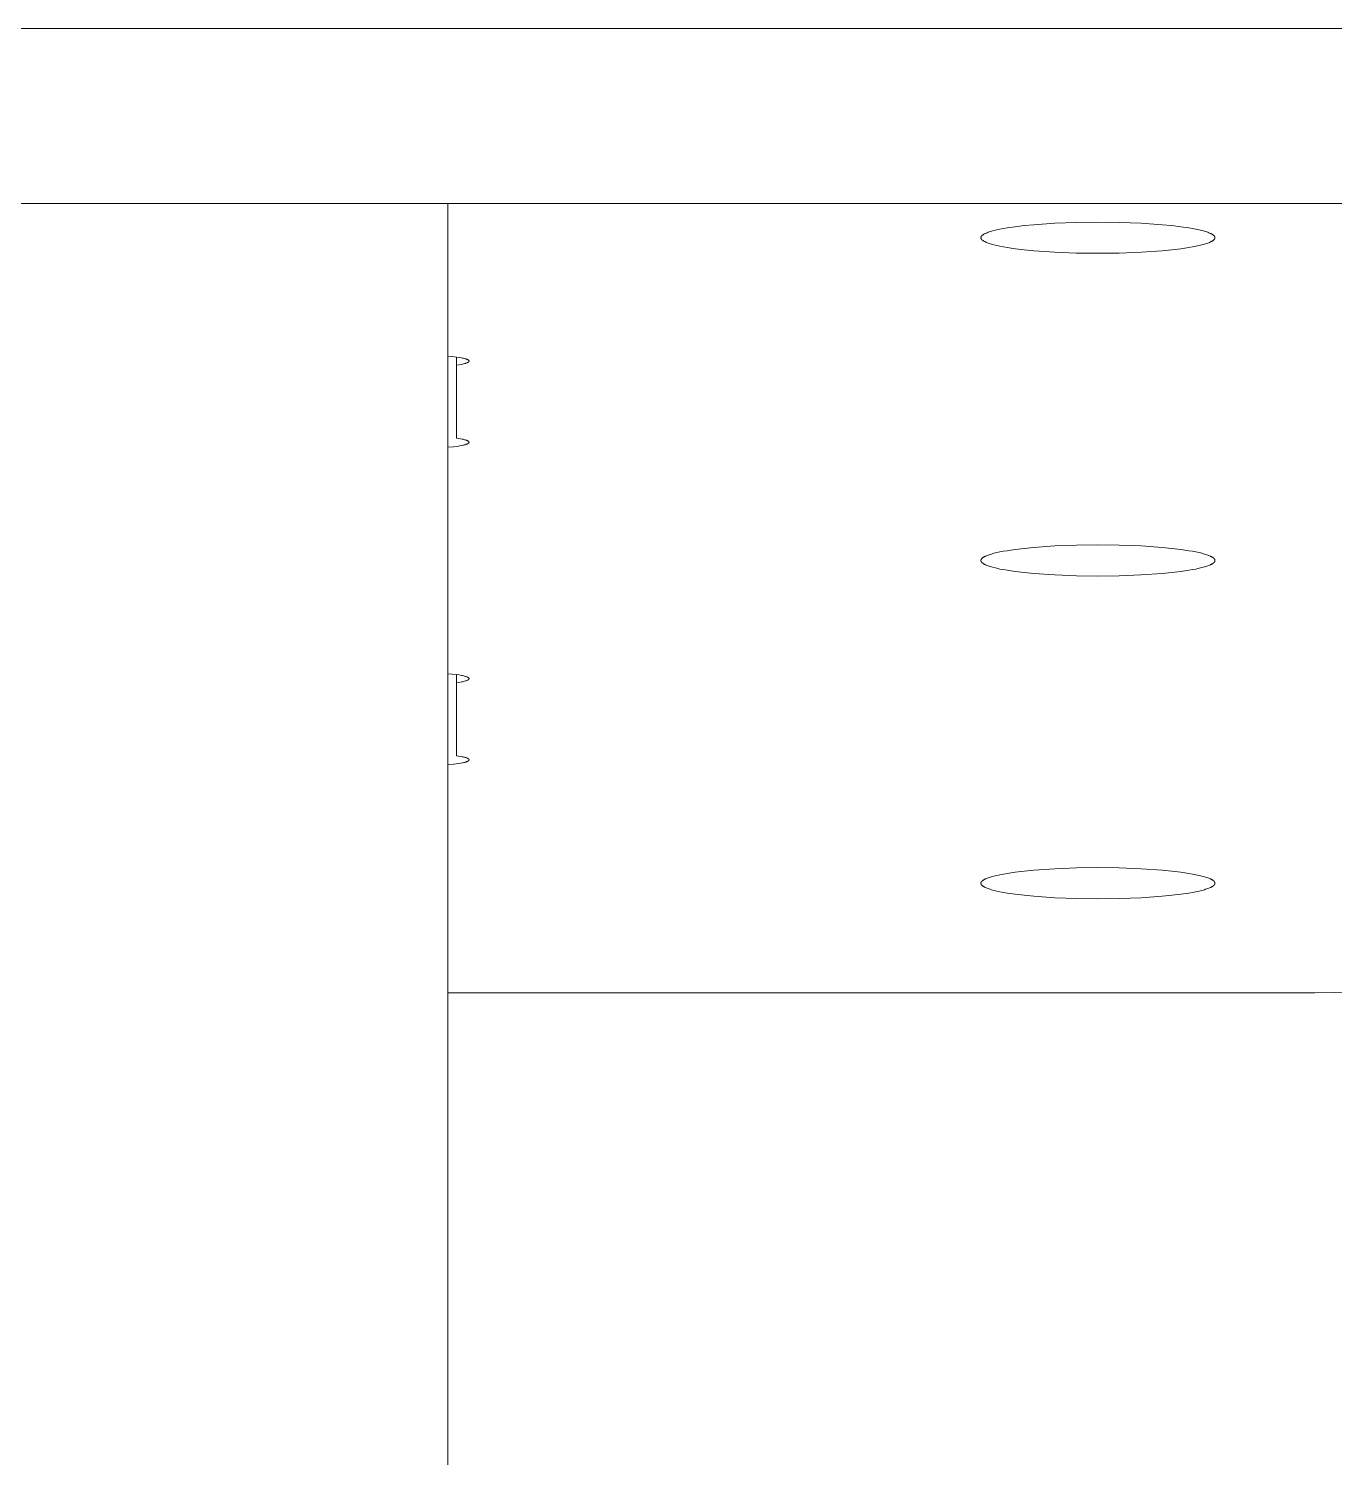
# Model space of a CAD drawing. Header units: millimetres. Extents: x -213 to 4577, y -424 to 2634.
# Drawn here: x 1871.25 to 1901.38, y 150.98 to 183.95 of the extents above; entities that cross this region are included whole.
import ezdxf

# ---------------------------------------------------------------- set-up
doc = ezdxf.new("R2010")
doc.units = ezdxf.units.MM
doc.layers.add('ZANO_R', color=7, linetype='Continuous', lineweight=0)

msp = doc.modelspace()

# ---------------------------------------------------------------- linework, layer by layer
at = {"layer": 'ZANO_R'}
for p, q in [((1905.921, 183.946), (1845.921, 183.946)), ((1905.921, 179.91), (1845.921, 179.91)), ((1880.921, 179.91), (1880.921, -199.68)), ((1893.825, 179.347), (1893.74, 179.333)), ((1894.012, 179.375), (1893.825, 179.347)), ((1894.219, 179.4), (1894.012, 179.375)), ((1894.444, 179.421), (1894.219, 179.4)), ((1894.927, 179.455), (1894.444, 179.421)), ((1895.43, 179.474), (1894.927, 179.455)), ((1895.921, 179.48), (1895.43, 179.474)), ((1896.412, 179.474), (1895.921, 179.48)), ((1896.915, 179.455), (1896.412, 179.474)), ((1897.399, 179.421), (1896.915, 179.455)), ((1897.623, 179.4), (1897.399, 179.421)), ((1897.83, 179.375), (1897.623, 179.4)), ((1898.017, 179.347), (1897.83, 179.375)), ((1898.102, 179.333), (1898.017, 179.347)), ((1893.222, 179.129), (1893.221, 179.127)), ((1893.221, 179.127), (1893.221, 179.125)), ((1893.221, 179.125), (1893.221, 179.123)), ((1893.221, 179.123), (1893.221, 179.121)), ((1893.221, 179.121), (1893.221, 179.119)), ((1893.221, 179.119), (1893.221, 179.117)), ((1893.221, 179.117), (1893.221, 179.115)), ((1893.221, 179.115), (1893.222, 179.113)), ((1893.223, 179.133), (1893.222, 179.131)), ((1893.222, 179.131), (1893.222, 179.129)), ((1893.222, 179.113), (1893.222, 179.111)), ((1893.222, 179.111), (1893.223, 179.109)), ((1893.224, 179.137), (1893.223, 179.135)), ((1893.223, 179.135), (1893.223, 179.133)), ((1893.223, 179.109), (1893.223, 179.107)), ((1893.223, 179.107), (1893.224, 179.105)), ((1893.225, 179.139), (1893.224, 179.137)), ((1893.224, 179.105), (1893.225, 179.103)), ((1893.226, 179.143), (1893.225, 179.141)), ((1893.225, 179.141), (1893.225, 179.139)), ((1893.225, 179.103), (1893.225, 179.101)), ((1893.225, 179.101), (1893.226, 179.099)), ((1893.227, 179.145), (1893.226, 179.143)), ((1893.226, 179.099), (1893.227, 179.097)), ((1893.228, 179.147), (1893.227, 179.145)), ((1893.227, 179.097), (1893.228, 179.095)), ((1893.229, 179.149), (1893.228, 179.147)), ((1893.228, 179.095), (1893.229, 179.093)), ((1893.231, 179.151), (1893.229, 179.149)), ((1893.229, 179.093), (1893.231, 179.091)), ((1893.232, 179.153), (1893.231, 179.151)), ((1893.231, 179.091), (1893.232, 179.089)), ((1893.233, 179.155), (1893.232, 179.153)), ((1893.232, 179.089), (1893.233, 179.087)), ((1893.235, 179.157), (1893.233, 179.155)), ((1893.233, 179.087), (1893.235, 179.085)), ((1893.237, 179.159), (1893.235, 179.157)), ((1893.235, 179.085), (1893.237, 179.082)), ((1893.238, 179.161), (1893.237, 179.159)), ((1893.237, 179.082), (1893.238, 179.08)), ((1893.24, 179.163), (1893.238, 179.161)), ((1893.238, 179.08), (1893.24, 179.078)), ((1893.242, 179.165), (1893.24, 179.163)), ((1893.24, 179.078), (1893.242, 179.076)), ((1893.244, 179.168), (1893.242, 179.165)), ((1893.242, 179.076), (1893.244, 179.074)), ((1893.246, 179.17), (1893.244, 179.168)), ((1893.244, 179.074), (1893.246, 179.072)), ((1893.248, 179.172), (1893.246, 179.17)), ((1893.246, 179.072), (1893.248, 179.07)), ((1893.251, 179.174), (1893.248, 179.172)), ((1893.248, 179.07), (1893.251, 179.068)), ((1893.253, 179.176), (1893.251, 179.174)), ((1893.251, 179.068), (1893.253, 179.066)), ((1893.255, 179.178), (1893.253, 179.176)), ((1893.253, 179.066), (1893.255, 179.064)), ((1893.258, 179.18), (1893.255, 179.178)), ((1893.255, 179.064), (1893.258, 179.062)), ((1893.261, 179.182), (1893.258, 179.18)), ((1893.258, 179.062), (1893.261, 179.06)), ((1893.266, 179.186), (1893.261, 179.182)), ((1893.261, 179.06), (1893.266, 179.056)), ((1893.272, 179.19), (1893.266, 179.186)), ((1893.266, 179.056), (1893.272, 179.051)), ((1893.279, 179.195), (1893.272, 179.19)), ((1893.272, 179.051), (1893.279, 179.047)), ((1893.285, 179.199), (1893.279, 179.195)), ((1893.279, 179.047), (1893.285, 179.043)), ((1893.293, 179.203), (1893.285, 179.199)), ((1893.285, 179.043), (1893.293, 179.039)), ((1893.3, 179.207), (1893.293, 179.203)), ((1893.293, 179.039), (1893.3, 179.035)), ((1893.308, 179.211), (1893.3, 179.207)), ((1893.3, 179.035), (1893.308, 179.03)), ((1893.317, 179.215), (1893.308, 179.211)), ((1893.308, 179.03), (1893.317, 179.026)), ((1893.325, 179.22), (1893.317, 179.215)), ((1893.317, 179.026), (1893.325, 179.022)), ((1893.344, 179.228), (1893.325, 179.22)), ((1893.325, 179.022), (1893.344, 179.014)), ((1893.365, 179.236), (1893.344, 179.228)), ((1893.387, 179.245), (1893.365, 179.236)), ((1893.411, 179.253), (1893.387, 179.245)), ((1893.436, 179.261), (1893.411, 179.253)), ((1893.463, 179.27), (1893.436, 179.261)), ((1893.523, 179.286), (1893.463, 179.27)), ((1893.589, 179.302), (1893.523, 179.286)), ((1893.661, 179.317), (1893.589, 179.302)), ((1893.74, 179.333), (1893.661, 179.317)), ((1898.181, 179.317), (1898.102, 179.333)), ((1898.253, 179.302), (1898.181, 179.317)), ((1898.319, 179.286), (1898.253, 179.302)), ((1898.379, 179.27), (1898.319, 179.286)), ((1898.406, 179.261), (1898.379, 179.27)), ((1898.432, 179.253), (1898.406, 179.261)), ((1898.455, 179.245), (1898.432, 179.253)), ((1898.478, 179.236), (1898.455, 179.245)), ((1898.498, 179.228), (1898.478, 179.236)), ((1898.517, 179.22), (1898.498, 179.228)), ((1898.498, 179.014), (1898.517, 179.022)), ((1898.526, 179.215), (1898.517, 179.22)), ((1898.517, 179.022), (1898.526, 179.026)), ((1898.534, 179.211), (1898.526, 179.215)), ((1898.526, 179.026), (1898.534, 179.03)), ((1898.542, 179.207), (1898.534, 179.211)), ((1898.534, 179.03), (1898.542, 179.035)), ((1898.55, 179.203), (1898.542, 179.207)), ((1898.542, 179.035), (1898.55, 179.039)), ((1898.557, 179.199), (1898.55, 179.203)), ((1898.55, 179.039), (1898.557, 179.043)), ((1898.564, 179.195), (1898.557, 179.199)), ((1898.557, 179.043), (1898.564, 179.047)), ((1898.57, 179.19), (1898.564, 179.195)), ((1898.564, 179.047), (1898.57, 179.051)), ((1898.576, 179.186), (1898.57, 179.19)), ((1898.57, 179.051), (1898.576, 179.056)), ((1898.582, 179.182), (1898.576, 179.186)), ((1898.576, 179.056), (1898.582, 179.06)), ((1898.584, 179.18), (1898.582, 179.182)), ((1898.582, 179.06), (1898.584, 179.062)), ((1898.587, 179.178), (1898.584, 179.18)), ((1898.584, 179.062), (1898.587, 179.064)), ((1898.589, 179.176), (1898.587, 179.178)), ((1898.587, 179.064), (1898.589, 179.066)), ((1898.592, 179.174), (1898.589, 179.176)), ((1898.589, 179.066), (1898.592, 179.068)), ((1898.594, 179.172), (1898.592, 179.174)), ((1898.592, 179.068), (1898.594, 179.07)), ((1898.596, 179.17), (1898.594, 179.172)), ((1898.594, 179.07), (1898.596, 179.072)), ((1898.598, 179.168), (1898.596, 179.17)), ((1898.596, 179.072), (1898.598, 179.074)), ((1898.6, 179.165), (1898.598, 179.168)), ((1898.598, 179.074), (1898.6, 179.076)), ((1898.602, 179.163), (1898.6, 179.165)), ((1898.6, 179.076), (1898.602, 179.078)), ((1898.604, 179.161), (1898.602, 179.163)), ((1898.602, 179.078), (1898.604, 179.08)), ((1898.606, 179.159), (1898.604, 179.161)), ((1898.604, 179.08), (1898.606, 179.082)), ((1898.607, 179.157), (1898.606, 179.159)), ((1898.606, 179.082), (1898.607, 179.085)), ((1898.609, 179.155), (1898.607, 179.157)), ((1898.607, 179.085), (1898.609, 179.087)), ((1898.61, 179.153), (1898.609, 179.155)), ((1898.609, 179.087), (1898.61, 179.089)), ((1898.612, 179.151), (1898.61, 179.153)), ((1898.61, 179.089), (1898.612, 179.091)), ((1898.613, 179.149), (1898.612, 179.151)), ((1898.612, 179.091), (1898.613, 179.093)), ((1898.614, 179.147), (1898.613, 179.149)), ((1898.613, 179.093), (1898.614, 179.095)), ((1898.615, 179.145), (1898.614, 179.147)), ((1898.614, 179.095), (1898.615, 179.097)), ((1898.616, 179.143), (1898.615, 179.145)), ((1898.615, 179.097), (1898.616, 179.099)), ((1898.617, 179.141), (1898.616, 179.143)), ((1898.616, 179.099), (1898.617, 179.101)), ((1898.618, 179.139), (1898.617, 179.141)), ((1898.617, 179.101), (1898.618, 179.103)), ((1898.618, 179.137), (1898.618, 179.139)), ((1898.619, 179.135), (1898.618, 179.137)), ((1898.618, 179.105), (1898.619, 179.107)), ((1898.618, 179.103), (1898.618, 179.105)), ((1898.62, 179.133), (1898.619, 179.135)), ((1898.619, 179.107), (1898.62, 179.109)), ((1898.62, 179.131), (1898.62, 179.133)), ((1898.62, 179.129), (1898.62, 179.131)), ((1898.621, 179.127), (1898.62, 179.129)), ((1898.62, 179.113), (1898.621, 179.115)), ((1898.62, 179.111), (1898.62, 179.113)), ((1898.62, 179.109), (1898.62, 179.111)), ((1898.621, 179.125), (1898.621, 179.127)), ((1898.621, 179.123), (1898.621, 179.125)), ((1898.621, 179.121), (1898.621, 179.123)), ((1898.621, 179.119), (1898.621, 179.121)), ((1898.621, 179.117), (1898.621, 179.119)), ((1898.621, 179.115), (1898.621, 179.117)), ((1893.344, 179.014), (1893.365, 179.005)), ((1893.365, 179.005), (1893.387, 178.997)), ((1893.387, 178.997), (1893.411, 178.989)), ((1893.411, 178.989), (1893.436, 178.98)), ((1893.436, 178.98), (1893.463, 178.972)), ((1893.463, 178.972), (1893.523, 178.956)), ((1893.523, 178.956), (1893.589, 178.94)), ((1893.589, 178.94), (1893.661, 178.924)), ((1893.661, 178.924), (1893.74, 178.909)), ((1893.74, 178.909), (1893.825, 178.895)), ((1893.825, 178.895), (1894.012, 178.867)), ((1894.012, 178.867), (1894.219, 178.842)), ((1894.219, 178.842), (1894.444, 178.82)), ((1894.444, 178.82), (1894.927, 178.787)), ((1894.927, 178.787), (1895.43, 178.768)), ((1895.43, 178.768), (1895.921, 178.762)), ((1895.921, 178.762), (1896.412, 178.768)), ((1896.412, 178.768), (1896.915, 178.787)), ((1896.915, 178.787), (1897.399, 178.82)), ((1897.399, 178.82), (1897.623, 178.842)), ((1897.623, 178.842), (1897.83, 178.867)), ((1897.83, 178.867), (1898.017, 178.895)), ((1898.017, 178.895), (1898.102, 178.909)), ((1898.102, 178.909), (1898.181, 178.924)), ((1898.181, 178.924), (1898.253, 178.94)), ((1898.253, 178.94), (1898.319, 178.956)), ((1898.319, 178.956), (1898.379, 178.972)), ((1898.379, 178.972), (1898.406, 178.98)), ((1898.406, 178.98), (1898.432, 178.989)), ((1898.432, 178.989), (1898.455, 178.997)), ((1898.455, 178.997), (1898.478, 179.005)), ((1898.478, 179.005), (1898.498, 179.014)), ((1881.021, 176.38), (1880.921, 176.389)), ((1881.121, 176.368), (1881.021, 176.38)), ((1881.121, 176.368), (1881.121, 176.18)), ((1881.182, 176.359), (1881.121, 176.368)), ((1881.121, 176.18), (1881.182, 176.189)), ((1881.121, 174.495), (1881.121, 176.18)), ((1881.238, 176.349), (1881.182, 176.359)), ((1881.182, 176.189), (1881.238, 176.199)), ((1881.264, 176.344), (1881.238, 176.349)), ((1881.238, 176.199), (1881.264, 176.204)), ((1881.288, 176.339), (1881.264, 176.344)), ((1881.264, 176.204), (1881.288, 176.21)), ((1881.311, 176.333), (1881.288, 176.339)), ((1881.288, 176.21), (1881.311, 176.215)), ((1881.332, 176.327), (1881.311, 176.333)), ((1881.311, 176.215), (1881.332, 176.221)), ((1881.341, 176.324), (1881.332, 176.327)), ((1881.332, 176.221), (1881.341, 176.224)), ((1881.35, 176.321), (1881.341, 176.324)), ((1881.341, 176.224), (1881.35, 176.227)), ((1881.359, 176.318), (1881.35, 176.321)), ((1881.35, 176.227), (1881.359, 176.231)), ((1881.367, 176.314), (1881.359, 176.318)), ((1881.359, 176.231), (1881.367, 176.234)), ((1881.374, 176.311), (1881.367, 176.314)), ((1881.367, 176.234), (1881.374, 176.237)), ((1881.378, 176.31), (1881.374, 176.311)), ((1881.374, 176.237), (1881.378, 176.239)), ((1881.381, 176.308), (1881.378, 176.31)), ((1881.378, 176.239), (1881.381, 176.24)), ((1881.384, 176.306), (1881.381, 176.308)), ((1881.381, 176.24), (1881.384, 176.242)), ((1881.387, 176.305), (1881.384, 176.306)), ((1881.384, 176.242), (1881.387, 176.244)), ((1881.39, 176.303), (1881.387, 176.305)), ((1881.387, 176.244), (1881.39, 176.245)), ((1881.393, 176.301), (1881.39, 176.303)), ((1881.39, 176.245), (1881.393, 176.247)), ((1881.395, 176.3), (1881.393, 176.301)), ((1881.393, 176.247), (1881.395, 176.249)), ((1881.398, 176.298), (1881.395, 176.3)), ((1881.395, 176.249), (1881.398, 176.25)), ((1881.399, 176.297), (1881.398, 176.298)), ((1881.398, 176.25), (1881.399, 176.251)), ((1881.4, 176.296), (1881.399, 176.297)), ((1881.399, 176.251), (1881.4, 176.252)), ((1881.401, 176.296), (1881.4, 176.296)), ((1881.4, 176.252), (1881.401, 176.253)), ((1881.402, 176.295), (1881.401, 176.296)), ((1881.401, 176.253), (1881.402, 176.254)), ((1881.403, 176.294), (1881.402, 176.295)), ((1881.402, 176.254), (1881.403, 176.254)), ((1881.404, 176.293), (1881.403, 176.294)), ((1881.403, 176.254), (1881.404, 176.255)), ((1881.405, 176.292), (1881.404, 176.293)), ((1881.404, 176.255), (1881.405, 176.256)), ((1881.406, 176.291), (1881.405, 176.292)), ((1881.405, 176.256), (1881.406, 176.257)), ((1881.406, 176.29), (1881.406, 176.291)), ((1881.407, 176.29), (1881.406, 176.29)), ((1881.406, 176.258), (1881.407, 176.259)), ((1881.406, 176.257), (1881.406, 176.258)), ((1881.408, 176.289), (1881.407, 176.29)), ((1881.407, 176.259), (1881.408, 176.26)), ((1881.409, 176.288), (1881.408, 176.289)), ((1881.408, 176.26), (1881.409, 176.26)), ((1881.409, 176.287), (1881.409, 176.288)), ((1881.41, 176.286), (1881.409, 176.287)), ((1881.409, 176.261), (1881.41, 176.262)), ((1881.409, 176.26), (1881.409, 176.261)), ((1881.41, 176.285), (1881.41, 176.286)), ((1881.411, 176.284), (1881.41, 176.285)), ((1881.41, 176.263), (1881.411, 176.264)), ((1881.41, 176.262), (1881.41, 176.263)), ((1881.412, 176.283), (1881.411, 176.284)), ((1881.411, 176.284), (1881.411, 176.284)), ((1881.411, 176.265), (1881.412, 176.266)), ((1881.411, 176.264), (1881.411, 176.265)), ((1881.412, 176.282), (1881.412, 176.283)), ((1881.413, 176.281), (1881.412, 176.282)), ((1881.412, 176.266), (1881.413, 176.267)), ((1881.412, 176.266), (1881.412, 176.266)), ((1881.413, 176.28), (1881.413, 176.281)), ((1881.413, 176.279), (1881.413, 176.28)), ((1881.413, 176.278), (1881.413, 176.279)), ((1881.414, 176.278), (1881.413, 176.278)), ((1881.413, 176.27), (1881.414, 176.271)), ((1881.413, 176.269), (1881.413, 176.27)), ((1881.413, 176.268), (1881.413, 176.269)), ((1881.413, 176.267), (1881.413, 176.268)), ((1881.414, 176.277), (1881.414, 176.278)), ((1881.414, 176.276), (1881.414, 176.277)), ((1881.414, 176.275), (1881.414, 176.276)), ((1881.414, 176.274), (1881.414, 176.275)), ((1881.414, 176.273), (1881.414, 176.274)), ((1881.414, 176.272), (1881.414, 176.273)), ((1881.414, 176.271), (1881.414, 176.272)), ((1881.414, 176.272), (1881.414, 176.272)), ((1881.169, 174.488), (1881.121, 174.495)), ((1881.214, 174.481), (1881.169, 174.488)), ((1881.255, 174.473), (1881.214, 174.481)), ((1881.275, 174.469), (1881.255, 174.473)), ((1881.293, 174.464), (1881.275, 174.469)), ((1881.31, 174.46), (1881.293, 174.464)), ((1881.326, 174.456), (1881.31, 174.46)), ((1881.341, 174.451), (1881.326, 174.456)), ((1881.354, 174.446), (1881.341, 174.451)), ((1881.36, 174.444), (1881.354, 174.446)), ((1881.366, 174.442), (1881.36, 174.444)), ((1881.372, 174.439), (1881.366, 174.442)), ((1881.377, 174.437), (1881.372, 174.439)), ((1881.382, 174.434), (1881.377, 174.437)), ((1881.387, 174.432), (1881.382, 174.434)), ((1881.389, 174.431), (1881.387, 174.432)), ((1881.391, 174.429), (1881.389, 174.431)), ((1881.393, 174.428), (1881.391, 174.429)), ((1881.395, 174.427), (1881.393, 174.428)), ((1881.397, 174.426), (1881.395, 174.427)), ((1881.398, 174.424), (1881.397, 174.426)), ((1881.4, 174.423), (1881.398, 174.424)), ((1881.401, 174.422), (1881.4, 174.423)), ((1881.403, 174.421), (1881.401, 174.422)), ((1881.404, 174.419), (1881.403, 174.421)), ((1881.405, 174.419), (1881.404, 174.419)), ((1881.406, 174.418), (1881.405, 174.419)), ((1881.407, 174.417), (1881.406, 174.418)), ((1881.406, 174.418), (1881.406, 174.418)), ((1881.407, 174.416), (1881.407, 174.417)), ((1881.408, 174.416), (1881.407, 174.416)), ((1881.408, 174.415), (1881.408, 174.416)), ((1881.409, 174.414), (1881.408, 174.415)), ((1881.41, 174.413), (1881.409, 174.414)), ((1881.409, 174.414), (1881.409, 174.414)), ((1881.411, 174.412), (1881.41, 174.413)), ((1881.41, 174.413), (1881.41, 174.413)), ((1881.411, 174.411), (1881.411, 174.412)), ((1881.412, 174.41), (1881.411, 174.411)), ((1881.411, 174.411), (1881.411, 174.411)), ((1881.412, 174.409), (1881.412, 174.41)), ((1881.413, 174.408), (1881.412, 174.409)), ((1881.412, 174.409), (1881.412, 174.409)), ((1881.413, 174.407), (1881.413, 174.408)), ((1881.413, 174.408), (1881.413, 174.408)), ((1881.413, 174.406), (1881.413, 174.407)), ((1881.414, 174.405), (1881.413, 174.406)), ((1881.413, 174.406), (1881.413, 174.406)), ((1881.414, 174.404), (1881.414, 174.405)), ((1881.414, 174.403), (1881.414, 174.404)), ((1881.414, 174.404), (1881.414, 174.404)), ((1881.414, 174.402), (1881.414, 174.403)), ((1881.414, 174.403), (1881.414, 174.403)), ((1881.414, 174.401), (1881.414, 174.402)), ((1881.414, 174.401), (1881.414, 174.401)), ((1880.921, 174.286), (1881.056, 174.299)), ((1881.056, 174.299), (1881.117, 174.306)), ((1881.117, 174.306), (1881.173, 174.314)), ((1881.173, 174.314), (1881.223, 174.323)), ((1881.223, 174.323), (1881.268, 174.332)), ((1881.268, 174.332), (1881.287, 174.336)), ((1881.287, 174.336), (1881.306, 174.341)), ((1881.306, 174.341), (1881.323, 174.345)), ((1881.323, 174.345), (1881.338, 174.35)), ((1881.338, 174.35), (1881.351, 174.354)), ((1881.351, 174.354), (1881.357, 174.357)), ((1881.357, 174.357), (1881.362, 174.359)), ((1881.362, 174.359), (1881.368, 174.361)), ((1881.368, 174.361), (1881.373, 174.363)), ((1881.373, 174.363), (1881.378, 174.366)), ((1881.378, 174.366), (1881.383, 174.368)), ((1881.383, 174.368), (1881.387, 174.37)), ((1881.387, 174.37), (1881.389, 174.371)), ((1881.389, 174.371), (1881.391, 174.373)), ((1881.391, 174.373), (1881.393, 174.374)), ((1881.393, 174.374), (1881.395, 174.375)), ((1881.395, 174.375), (1881.396, 174.376)), ((1881.396, 174.376), (1881.398, 174.377)), ((1881.398, 174.377), (1881.4, 174.379)), ((1881.4, 174.379), (1881.401, 174.38)), ((1881.401, 174.38), (1881.403, 174.381)), ((1881.403, 174.381), (1881.404, 174.382)), ((1881.404, 174.382), (1881.405, 174.383)), ((1881.405, 174.383), (1881.406, 174.384)), ((1881.406, 174.384), (1881.406, 174.385)), ((1881.406, 174.385), (1881.407, 174.385)), ((1881.407, 174.385), (1881.408, 174.386)), ((1881.408, 174.386), (1881.409, 174.387)), ((1881.408, 174.386), (1881.408, 174.386)), ((1881.409, 174.388), (1881.41, 174.389)), ((1881.409, 174.387), (1881.409, 174.388)), ((1881.409, 174.388), (1881.409, 174.388)), ((1881.41, 174.389), (1881.41, 174.39)), ((1881.41, 174.39), (1881.411, 174.39)), ((1881.411, 174.391), (1881.412, 174.392)), ((1881.411, 174.39), (1881.411, 174.391)), ((1881.411, 174.391), (1881.411, 174.391)), ((1881.412, 174.393), (1881.413, 174.394)), ((1881.412, 174.392), (1881.412, 174.393)), ((1881.412, 174.393), (1881.412, 174.393)), ((1881.413, 174.396), (1881.414, 174.397)), ((1881.413, 174.395), (1881.413, 174.396)), ((1881.413, 174.396), (1881.413, 174.396)), ((1881.413, 174.394), (1881.413, 174.395)), ((1881.413, 174.394), (1881.413, 174.394)), ((1881.414, 174.4), (1881.414, 174.401)), ((1881.414, 174.399), (1881.414, 174.4)), ((1881.414, 174.398), (1881.414, 174.399)), ((1881.414, 174.399), (1881.414, 174.399)), ((1881.414, 174.397), (1881.414, 174.398)), ((1881.414, 174.398), (1881.414, 174.398)), ((1893.308, 171.764), (1893.3, 171.76)), ((1893.317, 171.769), (1893.308, 171.764)), ((1893.325, 171.773), (1893.317, 171.769)), ((1893.344, 171.781), (1893.325, 171.773)), ((1893.365, 171.789), (1893.344, 171.781)), ((1893.387, 171.798), (1893.365, 171.789)), ((1893.411, 171.806), (1893.387, 171.798)), ((1893.436, 171.814), (1893.411, 171.806)), ((1893.463, 171.823), (1893.436, 171.814)), ((1893.523, 171.839), (1893.463, 171.823)), ((1893.589, 171.855), (1893.523, 171.839)), ((1893.661, 171.87), (1893.589, 171.855)), ((1893.74, 171.886), (1893.661, 171.87)), ((1893.825, 171.9), (1893.74, 171.886)), ((1894.012, 171.928), (1893.825, 171.9)), ((1894.219, 171.953), (1894.012, 171.928)), ((1894.444, 171.974), (1894.219, 171.953)), ((1894.927, 172.008), (1894.444, 171.974)), ((1895.43, 172.027), (1894.927, 172.008)), ((1895.921, 172.033), (1895.43, 172.027)), ((1896.412, 172.027), (1895.921, 172.033)), ((1896.915, 172.008), (1896.412, 172.027)), ((1897.399, 171.974), (1896.915, 172.008)), ((1897.623, 171.953), (1897.399, 171.974)), ((1897.83, 171.928), (1897.623, 171.953)), ((1898.017, 171.9), (1897.83, 171.928)), ((1898.102, 171.886), (1898.017, 171.9)), ((1898.181, 171.87), (1898.102, 171.886)), ((1898.253, 171.855), (1898.181, 171.87)), ((1898.319, 171.839), (1898.253, 171.855)), ((1898.379, 171.823), (1898.319, 171.839)), ((1898.406, 171.814), (1898.379, 171.823)), ((1898.432, 171.806), (1898.406, 171.814)), ((1898.455, 171.798), (1898.432, 171.806)), ((1898.478, 171.789), (1898.455, 171.798)), ((1898.498, 171.781), (1898.478, 171.789)), ((1898.517, 171.773), (1898.498, 171.781)), ((1898.526, 171.769), (1898.517, 171.773)), ((1898.534, 171.764), (1898.526, 171.769)), ((1898.542, 171.76), (1898.534, 171.764)), ((1893.222, 171.682), (1893.221, 171.68)), ((1893.221, 171.68), (1893.221, 171.678)), ((1893.221, 171.678), (1893.221, 171.676)), ((1893.221, 171.676), (1893.221, 171.674)), ((1893.221, 171.674), (1893.221, 171.672)), ((1893.221, 171.672), (1893.221, 171.67)), ((1893.221, 171.67), (1893.221, 171.668)), ((1893.221, 171.668), (1893.222, 171.666)), ((1893.223, 171.686), (1893.222, 171.684)), ((1893.222, 171.684), (1893.222, 171.682)), ((1893.222, 171.666), (1893.222, 171.664)), ((1893.222, 171.664), (1893.223, 171.662)), ((1893.224, 171.69), (1893.223, 171.688)), ((1893.223, 171.688), (1893.223, 171.686)), ((1893.223, 171.662), (1893.223, 171.66)), ((1893.223, 171.66), (1893.224, 171.658)), ((1893.225, 171.692), (1893.224, 171.69)), ((1893.224, 171.658), (1893.225, 171.656)), ((1893.226, 171.696), (1893.225, 171.694)), ((1893.225, 171.694), (1893.225, 171.692)), ((1893.225, 171.656), (1893.225, 171.654)), ((1893.225, 171.654), (1893.226, 171.652)), ((1893.227, 171.698), (1893.226, 171.696)), ((1893.226, 171.652), (1893.227, 171.65)), ((1893.228, 171.7), (1893.227, 171.698)), ((1893.227, 171.65), (1893.228, 171.648)), ((1893.229, 171.702), (1893.228, 171.7)), ((1893.228, 171.648), (1893.229, 171.646)), ((1893.231, 171.704), (1893.229, 171.702)), ((1893.229, 171.646), (1893.231, 171.644)), ((1893.232, 171.706), (1893.231, 171.704)), ((1893.231, 171.644), (1893.232, 171.642)), ((1893.233, 171.708), (1893.232, 171.706)), ((1893.232, 171.642), (1893.233, 171.64)), ((1893.235, 171.71), (1893.233, 171.708)), ((1893.233, 171.64), (1893.235, 171.638)), ((1893.237, 171.712), (1893.235, 171.71)), ((1893.235, 171.638), (1893.237, 171.635)), ((1893.238, 171.714), (1893.237, 171.712)), ((1893.237, 171.635), (1893.238, 171.633)), ((1893.24, 171.716), (1893.238, 171.714)), ((1893.238, 171.633), (1893.24, 171.631)), ((1893.242, 171.718), (1893.24, 171.716)), ((1893.24, 171.631), (1893.242, 171.629)), ((1893.244, 171.721), (1893.242, 171.718)), ((1893.242, 171.629), (1893.244, 171.627)), ((1893.246, 171.723), (1893.244, 171.721)), ((1893.244, 171.627), (1893.246, 171.625)), ((1893.248, 171.725), (1893.246, 171.723)), ((1893.246, 171.625), (1893.248, 171.623)), ((1893.251, 171.727), (1893.248, 171.725)), ((1893.248, 171.623), (1893.251, 171.621)), ((1893.253, 171.729), (1893.251, 171.727)), ((1893.251, 171.621), (1893.253, 171.619)), ((1893.255, 171.731), (1893.253, 171.729)), ((1893.253, 171.619), (1893.255, 171.617)), ((1893.258, 171.733), (1893.255, 171.731)), ((1893.255, 171.617), (1893.258, 171.615)), ((1893.261, 171.735), (1893.258, 171.733)), ((1893.258, 171.615), (1893.261, 171.613)), ((1893.266, 171.739), (1893.261, 171.735)), ((1893.261, 171.613), (1893.266, 171.609)), ((1893.272, 171.743), (1893.266, 171.739)), ((1893.266, 171.609), (1893.272, 171.604)), ((1893.279, 171.748), (1893.272, 171.743)), ((1893.272, 171.604), (1893.279, 171.6)), ((1893.285, 171.752), (1893.279, 171.748)), ((1893.279, 171.6), (1893.285, 171.596)), ((1893.293, 171.756), (1893.285, 171.752)), ((1893.285, 171.596), (1893.293, 171.592)), ((1893.3, 171.76), (1893.293, 171.756)), ((1893.293, 171.592), (1893.3, 171.588)), ((1893.3, 171.588), (1893.308, 171.583)), ((1893.308, 171.583), (1893.317, 171.579)), ((1893.317, 171.579), (1893.325, 171.575)), ((1893.325, 171.575), (1893.344, 171.567)), ((1893.344, 171.567), (1893.365, 171.558)), ((1893.365, 171.558), (1893.387, 171.55)), ((1893.387, 171.55), (1893.411, 171.542)), ((1893.411, 171.542), (1893.436, 171.533)), ((1893.436, 171.533), (1893.463, 171.525)), ((1893.463, 171.525), (1893.523, 171.509)), ((1893.523, 171.509), (1893.589, 171.493)), ((1893.589, 171.493), (1893.661, 171.477)), ((1893.661, 171.477), (1893.74, 171.462)), ((1893.74, 171.462), (1893.825, 171.448)), ((1893.825, 171.448), (1894.012, 171.42)), ((1897.83, 171.42), (1898.017, 171.448)), ((1898.017, 171.448), (1898.102, 171.462)), ((1898.102, 171.462), (1898.181, 171.477)), ((1898.181, 171.477), (1898.253, 171.493)), ((1898.253, 171.493), (1898.319, 171.509)), ((1898.319, 171.509), (1898.379, 171.525)), ((1898.379, 171.525), (1898.406, 171.533)), ((1898.406, 171.533), (1898.432, 171.542)), ((1898.432, 171.542), (1898.455, 171.55)), ((1898.455, 171.55), (1898.478, 171.558)), ((1898.478, 171.558), (1898.498, 171.567)), ((1898.498, 171.567), (1898.517, 171.575)), ((1898.517, 171.575), (1898.526, 171.579)), ((1898.526, 171.579), (1898.534, 171.583)), ((1898.534, 171.583), (1898.542, 171.588)), ((1898.55, 171.756), (1898.542, 171.76)), ((1898.542, 171.588), (1898.55, 171.592)), ((1898.557, 171.752), (1898.55, 171.756)), ((1898.55, 171.592), (1898.557, 171.596)), ((1898.564, 171.748), (1898.557, 171.752)), ((1898.557, 171.596), (1898.564, 171.6)), ((1898.57, 171.743), (1898.564, 171.748)), ((1898.564, 171.6), (1898.57, 171.604)), ((1898.576, 171.739), (1898.57, 171.743)), ((1898.57, 171.604), (1898.576, 171.609)), ((1898.582, 171.735), (1898.576, 171.739)), ((1898.576, 171.609), (1898.582, 171.613)), ((1898.584, 171.733), (1898.582, 171.735)), ((1898.582, 171.613), (1898.584, 171.615)), ((1898.587, 171.731), (1898.584, 171.733)), ((1898.584, 171.615), (1898.587, 171.617)), ((1898.589, 171.729), (1898.587, 171.731)), ((1898.587, 171.617), (1898.589, 171.619)), ((1898.592, 171.727), (1898.589, 171.729)), ((1898.589, 171.619), (1898.592, 171.621)), ((1898.594, 171.725), (1898.592, 171.727)), ((1898.592, 171.621), (1898.594, 171.623)), ((1898.596, 171.723), (1898.594, 171.725)), ((1898.594, 171.623), (1898.596, 171.625)), ((1898.598, 171.721), (1898.596, 171.723)), ((1898.596, 171.625), (1898.598, 171.627)), ((1898.6, 171.718), (1898.598, 171.721)), ((1898.598, 171.627), (1898.6, 171.629)), ((1898.602, 171.716), (1898.6, 171.718)), ((1898.6, 171.629), (1898.602, 171.631)), ((1898.604, 171.714), (1898.602, 171.716)), ((1898.602, 171.631), (1898.604, 171.633)), ((1898.606, 171.712), (1898.604, 171.714)), ((1898.604, 171.633), (1898.606, 171.635)), ((1898.607, 171.71), (1898.606, 171.712)), ((1898.606, 171.635), (1898.607, 171.638)), ((1898.609, 171.708), (1898.607, 171.71)), ((1898.607, 171.638), (1898.609, 171.64)), ((1898.61, 171.706), (1898.609, 171.708)), ((1898.609, 171.64), (1898.61, 171.642)), ((1898.612, 171.704), (1898.61, 171.706)), ((1898.61, 171.642), (1898.612, 171.644)), ((1898.613, 171.702), (1898.612, 171.704)), ((1898.612, 171.644), (1898.613, 171.646)), ((1898.614, 171.7), (1898.613, 171.702)), ((1898.613, 171.646), (1898.614, 171.648)), ((1898.615, 171.698), (1898.614, 171.7)), ((1898.614, 171.648), (1898.615, 171.65)), ((1898.616, 171.696), (1898.615, 171.698)), ((1898.615, 171.65), (1898.616, 171.652)), ((1898.617, 171.694), (1898.616, 171.696)), ((1898.616, 171.652), (1898.617, 171.654)), ((1898.618, 171.692), (1898.617, 171.694)), ((1898.617, 171.654), (1898.618, 171.656)), ((1898.618, 171.69), (1898.618, 171.692)), ((1898.619, 171.688), (1898.618, 171.69)), ((1898.618, 171.658), (1898.619, 171.66)), ((1898.618, 171.656), (1898.618, 171.658)), ((1898.62, 171.686), (1898.619, 171.688)), ((1898.619, 171.66), (1898.62, 171.662)), ((1898.62, 171.684), (1898.62, 171.686)), ((1898.62, 171.682), (1898.62, 171.684)), ((1898.621, 171.68), (1898.62, 171.682)), ((1898.62, 171.666), (1898.621, 171.668)), ((1898.62, 171.664), (1898.62, 171.666)), ((1898.62, 171.662), (1898.62, 171.664)), ((1898.621, 171.678), (1898.621, 171.68)), ((1898.621, 171.676), (1898.621, 171.678)), ((1898.621, 171.674), (1898.621, 171.676)), ((1898.621, 171.672), (1898.621, 171.674)), ((1898.621, 171.67), (1898.621, 171.672)), ((1898.621, 171.668), (1898.621, 171.67)), ((1894.012, 171.42), (1894.219, 171.395)), ((1894.219, 171.395), (1894.444, 171.373)), ((1894.444, 171.373), (1894.927, 171.34)), ((1894.927, 171.34), (1895.43, 171.321)), ((1895.43, 171.321), (1895.921, 171.315)), ((1895.921, 171.315), (1896.412, 171.321)), ((1896.412, 171.321), (1896.915, 171.34)), ((1896.915, 171.34), (1897.399, 171.373)), ((1897.399, 171.373), (1897.623, 171.395)), ((1897.623, 171.395), (1897.83, 171.42)), ((1881.021, 169.052), (1880.921, 169.061)), ((1881.121, 169.041), (1881.021, 169.052)), ((1881.121, 168.853), (1881.121, 169.041)), ((1881.182, 169.032), (1881.121, 169.041)), ((1881.121, 168.853), (1881.182, 168.862)), ((1881.121, 167.168), (1881.121, 168.853)), ((1881.238, 169.022), (1881.182, 169.032)), ((1881.182, 168.862), (1881.238, 168.871)), ((1881.264, 169.017), (1881.238, 169.022)), ((1881.238, 168.871), (1881.264, 168.877)), ((1881.288, 169.011), (1881.264, 169.017)), ((1881.264, 168.877), (1881.288, 168.882)), ((1881.311, 169.006), (1881.288, 169.011)), ((1881.288, 168.882), (1881.311, 168.888)), ((1881.332, 169), (1881.311, 169.006)), ((1881.311, 168.888), (1881.332, 168.894)), ((1881.341, 168.997), (1881.332, 169)), ((1881.332, 168.894), (1881.341, 168.897)), ((1881.35, 168.993), (1881.341, 168.997)), ((1881.341, 168.897), (1881.35, 168.9)), ((1881.359, 168.99), (1881.35, 168.993)), ((1881.35, 168.9), (1881.359, 168.903)), ((1881.367, 168.987), (1881.359, 168.99)), ((1881.359, 168.903), (1881.367, 168.906)), ((1881.374, 168.984), (1881.367, 168.987)), ((1881.367, 168.906), (1881.374, 168.91)), ((1881.378, 168.982), (1881.374, 168.984)), ((1881.374, 168.91), (1881.378, 168.911)), ((1881.381, 168.981), (1881.378, 168.982)), ((1881.378, 168.911), (1881.381, 168.913)), ((1881.384, 168.979), (1881.381, 168.981)), ((1881.381, 168.913), (1881.384, 168.915)), ((1881.387, 168.977), (1881.384, 168.979)), ((1881.384, 168.915), (1881.387, 168.916)), ((1881.39, 168.976), (1881.387, 168.977)), ((1881.387, 168.916), (1881.39, 168.918)), ((1881.393, 168.974), (1881.39, 168.976)), ((1881.39, 168.918), (1881.393, 168.92)), ((1881.395, 168.972), (1881.393, 168.974)), ((1881.393, 168.92), (1881.395, 168.921)), ((1881.398, 168.971), (1881.395, 168.972)), ((1881.395, 168.921), (1881.398, 168.923)), ((1881.399, 168.97), (1881.398, 168.971)), ((1881.398, 168.923), (1881.399, 168.924)), ((1881.4, 168.969), (1881.399, 168.97)), ((1881.399, 168.924), (1881.4, 168.925)), ((1881.401, 168.968), (1881.4, 168.969)), ((1881.4, 168.925), (1881.401, 168.925)), ((1881.402, 168.967), (1881.401, 168.968)), ((1881.401, 168.925), (1881.402, 168.926)), ((1881.403, 168.967), (1881.402, 168.967)), ((1881.402, 168.926), (1881.403, 168.927)), ((1881.404, 168.966), (1881.403, 168.967)), ((1881.403, 168.927), (1881.404, 168.928)), ((1881.405, 168.965), (1881.404, 168.966)), ((1881.404, 168.928), (1881.405, 168.929)), ((1881.406, 168.964), (1881.405, 168.965)), ((1881.405, 168.929), (1881.406, 168.93)), ((1881.406, 168.963), (1881.406, 168.964)), ((1881.407, 168.962), (1881.406, 168.963)), ((1881.406, 168.93), (1881.406, 168.931)), ((1881.406, 168.931), (1881.407, 168.931)), ((1881.408, 168.961), (1881.407, 168.962)), ((1881.407, 168.931), (1881.408, 168.932)), ((1881.409, 168.961), (1881.408, 168.961)), ((1881.408, 168.932), (1881.409, 168.933)), ((1881.409, 168.96), (1881.409, 168.961)), ((1881.41, 168.959), (1881.409, 168.96)), ((1881.409, 168.934), (1881.41, 168.935)), ((1881.409, 168.933), (1881.409, 168.934)), ((1881.41, 168.958), (1881.41, 168.959)), ((1881.411, 168.957), (1881.41, 168.958)), ((1881.41, 168.936), (1881.411, 168.937)), ((1881.41, 168.935), (1881.41, 168.936)), ((1881.411, 168.956), (1881.411, 168.957)), ((1881.412, 168.955), (1881.411, 168.956)), ((1881.411, 168.937), (1881.412, 168.938)), ((1881.411, 168.937), (1881.411, 168.937)), ((1881.413, 168.954), (1881.412, 168.955)), ((1881.412, 168.955), (1881.412, 168.955)), ((1881.412, 168.939), (1881.413, 168.94)), ((1881.412, 168.938), (1881.412, 168.939)), ((1881.413, 168.953), (1881.413, 168.954)), ((1881.413, 168.952), (1881.413, 168.953)), ((1881.413, 168.951), (1881.413, 168.952)), ((1881.414, 168.95), (1881.413, 168.951)), ((1881.413, 168.942), (1881.413, 168.943)), ((1881.413, 168.943), (1881.414, 168.943)), ((1881.413, 168.941), (1881.413, 168.942)), ((1881.413, 168.94), (1881.413, 168.941)), ((1881.414, 168.949), (1881.414, 168.95)), ((1881.414, 168.948), (1881.414, 168.949)), ((1881.414, 168.949), (1881.414, 168.949)), ((1881.414, 168.947), (1881.414, 168.948)), ((1881.414, 168.946), (1881.414, 168.947)), ((1881.414, 168.945), (1881.414, 168.946)), ((1881.414, 168.944), (1881.414, 168.945)), ((1881.414, 168.943), (1881.414, 168.944)), ((1881.169, 167.161), (1881.121, 167.168)), ((1881.214, 167.153), (1881.169, 167.161)), ((1881.255, 167.146), (1881.214, 167.153)), ((1880.921, 166.959), (1881.056, 166.972)), ((1881.056, 166.972), (1881.117, 166.979)), ((1881.117, 166.979), (1881.173, 166.987)), ((1881.173, 166.987), (1881.223, 166.996)), ((1881.223, 166.996), (1881.268, 167.004)), ((1881.275, 167.141), (1881.255, 167.146)), ((1881.268, 167.004), (1881.287, 167.009)), ((1881.293, 167.137), (1881.275, 167.141)), ((1881.287, 167.009), (1881.306, 167.014)), ((1881.31, 167.133), (1881.293, 167.137)), ((1881.306, 167.014), (1881.323, 167.018)), ((1881.326, 167.128), (1881.31, 167.133)), ((1881.323, 167.018), (1881.338, 167.023)), ((1881.341, 167.124), (1881.326, 167.128)), ((1881.338, 167.023), (1881.351, 167.027)), ((1881.354, 167.119), (1881.341, 167.124)), ((1881.351, 167.027), (1881.357, 167.029)), ((1881.36, 167.117), (1881.354, 167.119)), ((1881.357, 167.029), (1881.362, 167.032)), ((1881.366, 167.114), (1881.36, 167.117)), ((1881.362, 167.032), (1881.368, 167.034)), ((1881.372, 167.112), (1881.366, 167.114)), ((1881.368, 167.034), (1881.373, 167.036)), ((1881.377, 167.109), (1881.372, 167.112)), ((1881.373, 167.036), (1881.378, 167.038)), ((1881.382, 167.107), (1881.377, 167.109)), ((1881.378, 167.038), (1881.383, 167.041)), ((1881.387, 167.105), (1881.382, 167.107)), ((1881.383, 167.041), (1881.387, 167.043)), ((1881.389, 167.103), (1881.387, 167.105)), ((1881.387, 167.043), (1881.389, 167.044)), ((1881.391, 167.102), (1881.389, 167.103)), ((1881.389, 167.044), (1881.391, 167.045)), ((1881.393, 167.101), (1881.391, 167.102)), ((1881.391, 167.045), (1881.393, 167.047)), ((1881.395, 167.1), (1881.393, 167.101)), ((1881.393, 167.047), (1881.395, 167.048)), ((1881.397, 167.098), (1881.395, 167.1)), ((1881.395, 167.048), (1881.396, 167.049)), ((1881.396, 167.049), (1881.398, 167.05)), ((1881.398, 167.097), (1881.397, 167.098)), ((1881.4, 167.096), (1881.398, 167.097)), ((1881.398, 167.05), (1881.4, 167.051)), ((1881.401, 167.095), (1881.4, 167.096)), ((1881.4, 167.051), (1881.401, 167.052)), ((1881.403, 167.093), (1881.401, 167.095)), ((1881.401, 167.052), (1881.403, 167.054)), ((1881.404, 167.092), (1881.403, 167.093)), ((1881.403, 167.054), (1881.404, 167.055)), ((1881.405, 167.092), (1881.404, 167.092)), ((1881.404, 167.055), (1881.405, 167.056)), ((1881.406, 167.091), (1881.405, 167.092)), ((1881.405, 167.056), (1881.406, 167.057)), ((1881.406, 167.09), (1881.406, 167.091)), ((1881.407, 167.09), (1881.406, 167.09)), ((1881.406, 167.057), (1881.407, 167.058)), ((1881.406, 167.057), (1881.406, 167.057)), ((1881.407, 167.089), (1881.407, 167.09)), ((1881.408, 167.088), (1881.407, 167.089)), ((1881.407, 167.058), (1881.408, 167.059)), ((1881.409, 167.087), (1881.408, 167.088)), ((1881.408, 167.088), (1881.408, 167.088)), ((1881.408, 167.059), (1881.409, 167.06)), ((1881.408, 167.059), (1881.408, 167.059)), ((1881.41, 167.086), (1881.409, 167.087)), ((1881.409, 167.087), (1881.409, 167.087)), ((1881.409, 167.061), (1881.41, 167.062)), ((1881.409, 167.06), (1881.409, 167.061)), ((1881.409, 167.06), (1881.409, 167.06)), ((1881.41, 167.085), (1881.41, 167.086)), ((1881.411, 167.085), (1881.41, 167.085)), ((1881.41, 167.062), (1881.411, 167.063)), ((1881.41, 167.062), (1881.41, 167.062)), ((1881.411, 167.084), (1881.411, 167.085)), ((1881.411, 167.083), (1881.411, 167.084)), ((1881.412, 167.083), (1881.411, 167.083)), ((1881.411, 167.064), (1881.412, 167.065)), ((1881.411, 167.063), (1881.411, 167.064)), ((1881.411, 167.063), (1881.411, 167.063)), ((1881.412, 167.082), (1881.412, 167.083)), ((1881.413, 167.081), (1881.412, 167.082)), ((1881.412, 167.082), (1881.412, 167.082)), ((1881.412, 167.066), (1881.413, 167.067)), ((1881.412, 167.065), (1881.412, 167.066)), ((1881.412, 167.065), (1881.412, 167.065)), ((1881.413, 167.08), (1881.413, 167.081)), ((1881.413, 167.079), (1881.413, 167.08)), ((1881.413, 167.08), (1881.413, 167.08)), ((1881.413, 167.078), (1881.413, 167.079)), ((1881.414, 167.078), (1881.413, 167.078)), ((1881.413, 167.069), (1881.414, 167.07)), ((1881.413, 167.068), (1881.413, 167.069)), ((1881.413, 167.067), (1881.413, 167.068)), ((1881.413, 167.068), (1881.413, 167.068)), ((1881.413, 167.067), (1881.413, 167.067)), ((1881.414, 167.077), (1881.414, 167.078)), ((1881.414, 167.076), (1881.414, 167.077)), ((1881.414, 167.077), (1881.414, 167.077)), ((1881.414, 167.075), (1881.414, 167.076)), ((1881.414, 167.074), (1881.414, 167.075)), ((1881.414, 167.075), (1881.414, 167.075)), ((1881.414, 167.073), (1881.414, 167.074)), ((1881.414, 167.072), (1881.414, 167.073)), ((1881.414, 167.073), (1881.414, 167.073)), ((1881.414, 167.071), (1881.414, 167.072)), ((1881.414, 167.072), (1881.414, 167.072)), ((1881.414, 167.07), (1881.414, 167.071)), ((1881.414, 167.07), (1881.414, 167.07)), ((1894.444, 164.527), (1894.219, 164.506)), ((1894.927, 164.561), (1894.444, 164.527)), ((1895.43, 164.58), (1894.927, 164.561)), ((1895.921, 164.586), (1895.43, 164.58)), ((1896.412, 164.58), (1895.921, 164.586)), ((1896.915, 164.561), (1896.412, 164.58)), ((1897.399, 164.527), (1896.915, 164.561)), ((1897.623, 164.506), (1897.399, 164.527)), ((1893.222, 164.235), (1893.221, 164.233)), ((1893.221, 164.233), (1893.221, 164.231)), ((1893.221, 164.231), (1893.221, 164.229)), ((1893.221, 164.229), (1893.221, 164.227)), ((1893.221, 164.227), (1893.221, 164.225)), ((1893.221, 164.225), (1893.221, 164.223)), ((1893.221, 164.223), (1893.221, 164.221)), ((1893.221, 164.221), (1893.222, 164.219)), ((1893.223, 164.239), (1893.222, 164.237)), ((1893.222, 164.237), (1893.222, 164.235)), ((1893.222, 164.219), (1893.222, 164.217)), ((1893.222, 164.217), (1893.223, 164.215)), ((1893.224, 164.243), (1893.223, 164.241)), ((1893.223, 164.241), (1893.223, 164.239)), ((1893.223, 164.215), (1893.223, 164.213)), ((1893.223, 164.213), (1893.224, 164.211)), ((1893.225, 164.245), (1893.224, 164.243)), ((1893.224, 164.211), (1893.225, 164.209)), ((1893.226, 164.249), (1893.225, 164.247)), ((1893.225, 164.247), (1893.225, 164.245)), ((1893.225, 164.209), (1893.225, 164.207)), ((1893.225, 164.207), (1893.226, 164.205)), ((1893.227, 164.251), (1893.226, 164.249)), ((1893.226, 164.205), (1893.227, 164.203)), ((1893.228, 164.253), (1893.227, 164.251)), ((1893.227, 164.203), (1893.228, 164.201)), ((1893.229, 164.255), (1893.228, 164.253)), ((1893.228, 164.201), (1893.229, 164.199)), ((1893.231, 164.257), (1893.229, 164.255)), ((1893.229, 164.199), (1893.231, 164.197)), ((1893.232, 164.259), (1893.231, 164.257)), ((1893.231, 164.197), (1893.232, 164.195)), ((1893.233, 164.261), (1893.232, 164.259)), ((1893.232, 164.195), (1893.233, 164.193)), ((1893.235, 164.263), (1893.233, 164.261)), ((1893.233, 164.193), (1893.235, 164.191)), ((1893.237, 164.265), (1893.235, 164.263)), ((1893.235, 164.191), (1893.237, 164.189)), ((1893.238, 164.267), (1893.237, 164.265)), ((1893.237, 164.189), (1893.238, 164.186)), ((1893.24, 164.269), (1893.238, 164.267)), ((1893.238, 164.186), (1893.24, 164.184)), ((1893.242, 164.272), (1893.24, 164.269)), ((1893.24, 164.184), (1893.242, 164.182)), ((1893.244, 164.274), (1893.242, 164.272)), ((1893.242, 164.182), (1893.244, 164.18)), ((1893.246, 164.276), (1893.244, 164.274)), ((1893.248, 164.278), (1893.246, 164.276)), ((1893.251, 164.28), (1893.248, 164.278)), ((1893.253, 164.282), (1893.251, 164.28)), ((1893.255, 164.284), (1893.253, 164.282)), ((1893.258, 164.286), (1893.255, 164.284)), ((1893.261, 164.288), (1893.258, 164.286)), ((1893.266, 164.292), (1893.261, 164.288)), ((1893.272, 164.296), (1893.266, 164.292)), ((1893.279, 164.301), (1893.272, 164.296)), ((1893.285, 164.305), (1893.279, 164.301)), ((1893.293, 164.309), (1893.285, 164.305)), ((1893.3, 164.313), (1893.293, 164.309)), ((1893.308, 164.317), (1893.3, 164.313)), ((1893.317, 164.322), (1893.308, 164.317)), ((1893.325, 164.326), (1893.317, 164.322)), ((1893.344, 164.334), (1893.325, 164.326)), ((1893.365, 164.342), (1893.344, 164.334)), ((1893.387, 164.351), (1893.365, 164.342)), ((1893.411, 164.359), (1893.387, 164.351)), ((1893.436, 164.367), (1893.411, 164.359)), ((1893.463, 164.376), (1893.436, 164.367)), ((1893.523, 164.392), (1893.463, 164.376)), ((1893.589, 164.408), (1893.523, 164.392)), ((1893.661, 164.423), (1893.589, 164.408)), ((1893.74, 164.439), (1893.661, 164.423)), ((1893.825, 164.453), (1893.74, 164.439)), ((1894.012, 164.481), (1893.825, 164.453)), ((1894.219, 164.506), (1894.012, 164.481)), ((1897.83, 164.481), (1897.623, 164.506)), ((1898.017, 164.453), (1897.83, 164.481)), ((1898.102, 164.439), (1898.017, 164.453)), ((1898.181, 164.423), (1898.102, 164.439)), ((1898.253, 164.408), (1898.181, 164.423)), ((1898.319, 164.392), (1898.253, 164.408)), ((1898.379, 164.376), (1898.319, 164.392)), ((1898.406, 164.367), (1898.379, 164.376)), ((1898.432, 164.359), (1898.406, 164.367)), ((1898.455, 164.351), (1898.432, 164.359)), ((1898.478, 164.342), (1898.455, 164.351)), ((1898.498, 164.334), (1898.478, 164.342)), ((1898.517, 164.326), (1898.498, 164.334)), ((1898.526, 164.322), (1898.517, 164.326)), ((1898.534, 164.317), (1898.526, 164.322)), ((1898.542, 164.313), (1898.534, 164.317)), ((1898.55, 164.309), (1898.542, 164.313)), ((1898.557, 164.305), (1898.55, 164.309)), ((1898.564, 164.301), (1898.557, 164.305)), ((1898.57, 164.296), (1898.564, 164.301)), ((1898.576, 164.292), (1898.57, 164.296)), ((1898.582, 164.288), (1898.576, 164.292)), ((1898.584, 164.286), (1898.582, 164.288)), ((1898.587, 164.284), (1898.584, 164.286)), ((1898.589, 164.282), (1898.587, 164.284)), ((1898.592, 164.28), (1898.589, 164.282)), ((1898.594, 164.278), (1898.592, 164.28)), ((1898.596, 164.276), (1898.594, 164.278)), ((1898.598, 164.274), (1898.596, 164.276)), ((1898.6, 164.272), (1898.598, 164.274)), ((1898.598, 164.18), (1898.6, 164.182)), ((1898.602, 164.269), (1898.6, 164.272)), ((1898.6, 164.182), (1898.602, 164.184)), ((1898.604, 164.267), (1898.602, 164.269)), ((1898.602, 164.184), (1898.604, 164.186)), ((1898.606, 164.265), (1898.604, 164.267)), ((1898.604, 164.186), (1898.606, 164.189)), ((1898.607, 164.263), (1898.606, 164.265)), ((1898.606, 164.189), (1898.607, 164.191)), ((1898.609, 164.261), (1898.607, 164.263)), ((1898.607, 164.191), (1898.609, 164.193)), ((1898.61, 164.259), (1898.609, 164.261)), ((1898.609, 164.193), (1898.61, 164.195)), ((1898.612, 164.257), (1898.61, 164.259)), ((1898.61, 164.195), (1898.612, 164.197)), ((1898.613, 164.255), (1898.612, 164.257)), ((1898.612, 164.197), (1898.613, 164.199)), ((1898.614, 164.253), (1898.613, 164.255)), ((1898.613, 164.199), (1898.614, 164.201)), ((1898.615, 164.251), (1898.614, 164.253)), ((1898.614, 164.201), (1898.615, 164.203)), ((1898.616, 164.249), (1898.615, 164.251)), ((1898.615, 164.203), (1898.616, 164.205)), ((1898.617, 164.247), (1898.616, 164.249)), ((1898.616, 164.205), (1898.617, 164.207)), ((1898.618, 164.245), (1898.617, 164.247)), ((1898.617, 164.207), (1898.618, 164.209)), ((1898.618, 164.243), (1898.618, 164.245)), ((1898.619, 164.241), (1898.618, 164.243)), ((1898.618, 164.211), (1898.619, 164.213)), ((1898.618, 164.209), (1898.618, 164.211)), ((1898.62, 164.239), (1898.619, 164.241)), ((1898.619, 164.213), (1898.62, 164.215)), ((1898.62, 164.237), (1898.62, 164.239)), ((1898.62, 164.235), (1898.62, 164.237)), ((1898.621, 164.233), (1898.62, 164.235)), ((1898.62, 164.219), (1898.621, 164.221)), ((1898.62, 164.217), (1898.62, 164.219)), ((1898.62, 164.215), (1898.62, 164.217)), ((1898.621, 164.231), (1898.621, 164.233)), ((1898.621, 164.229), (1898.621, 164.231)), ((1898.621, 164.227), (1898.621, 164.229)), ((1898.621, 164.225), (1898.621, 164.227)), ((1898.621, 164.223), (1898.621, 164.225)), ((1898.621, 164.221), (1898.621, 164.223)), ((1893.244, 164.18), (1893.246, 164.178)), ((1893.246, 164.178), (1893.248, 164.176)), ((1893.248, 164.176), (1893.251, 164.174)), ((1893.251, 164.174), (1893.253, 164.172)), ((1893.253, 164.172), (1893.255, 164.17)), ((1893.255, 164.17), (1893.258, 164.168)), ((1893.258, 164.168), (1893.261, 164.166)), ((1893.261, 164.166), (1893.266, 164.162)), ((1893.266, 164.162), (1893.272, 164.157)), ((1893.272, 164.157), (1893.279, 164.153)), ((1893.279, 164.153), (1893.285, 164.149)), ((1893.285, 164.149), (1893.293, 164.145)), ((1893.293, 164.145), (1893.3, 164.141)), ((1893.3, 164.141), (1893.308, 164.137)), ((1893.308, 164.137), (1893.317, 164.132)), ((1893.317, 164.132), (1893.325, 164.128)), ((1893.325, 164.128), (1893.344, 164.12)), ((1893.344, 164.12), (1893.365, 164.111)), ((1893.365, 164.111), (1893.387, 164.103)), ((1893.387, 164.103), (1893.411, 164.095)), ((1893.411, 164.095), (1893.436, 164.086)), ((1893.436, 164.086), (1893.463, 164.078)), ((1893.463, 164.078), (1893.523, 164.062)), ((1893.523, 164.062), (1893.589, 164.046)), ((1893.589, 164.046), (1893.661, 164.03)), ((1893.661, 164.03), (1893.74, 164.015)), ((1893.74, 164.015), (1893.825, 164.001)), ((1893.825, 164.001), (1894.012, 163.973)), ((1894.012, 163.973), (1894.219, 163.948)), ((1894.219, 163.948), (1894.444, 163.926)), ((1894.444, 163.926), (1894.927, 163.893)), ((1894.927, 163.893), (1895.43, 163.874)), ((1895.43, 163.874), (1895.921, 163.868)), ((1895.921, 163.868), (1896.412, 163.874)), ((1896.412, 163.874), (1896.915, 163.893)), ((1896.915, 163.893), (1897.399, 163.926)), ((1897.399, 163.926), (1897.623, 163.948)), ((1897.623, 163.948), (1897.83, 163.973)), ((1897.83, 163.973), (1898.017, 164.001)), ((1898.017, 164.001), (1898.102, 164.015)), ((1898.102, 164.015), (1898.181, 164.03)), ((1898.181, 164.03), (1898.253, 164.046)), ((1898.253, 164.046), (1898.319, 164.062)), ((1898.319, 164.062), (1898.379, 164.078)), ((1898.379, 164.078), (1898.406, 164.086)), ((1898.406, 164.086), (1898.432, 164.095)), ((1898.432, 164.095), (1898.455, 164.103)), ((1898.455, 164.103), (1898.478, 164.111)), ((1898.478, 164.111), (1898.498, 164.12)), ((1898.498, 164.12), (1898.517, 164.128)), ((1898.517, 164.128), (1898.526, 164.132)), ((1898.526, 164.132), (1898.534, 164.137)), ((1898.534, 164.137), (1898.542, 164.141)), ((1898.542, 164.141), (1898.55, 164.145)), ((1898.55, 164.145), (1898.557, 164.149)), ((1898.557, 164.149), (1898.564, 164.153)), ((1898.564, 164.153), (1898.57, 164.157)), ((1898.57, 164.157), (1898.576, 164.162)), ((1898.576, 164.162), (1898.582, 164.166)), ((1898.582, 164.166), (1898.584, 164.168)), ((1898.584, 164.168), (1898.587, 164.17)), ((1898.587, 164.17), (1898.589, 164.172)), ((1898.589, 164.172), (1898.592, 164.174)), ((1898.592, 164.174), (1898.594, 164.176)), ((1898.594, 164.176), (1898.596, 164.178)), ((1898.596, 164.178), (1898.598, 164.18)), ((1900.921, 161.7), (1880.921, 161.7)), ((1901.831, 161.711), (1900.921, 161.7))]:
    msp.add_line(p, q, dxfattribs=at)

doc.saveas('drawing.dxf')
